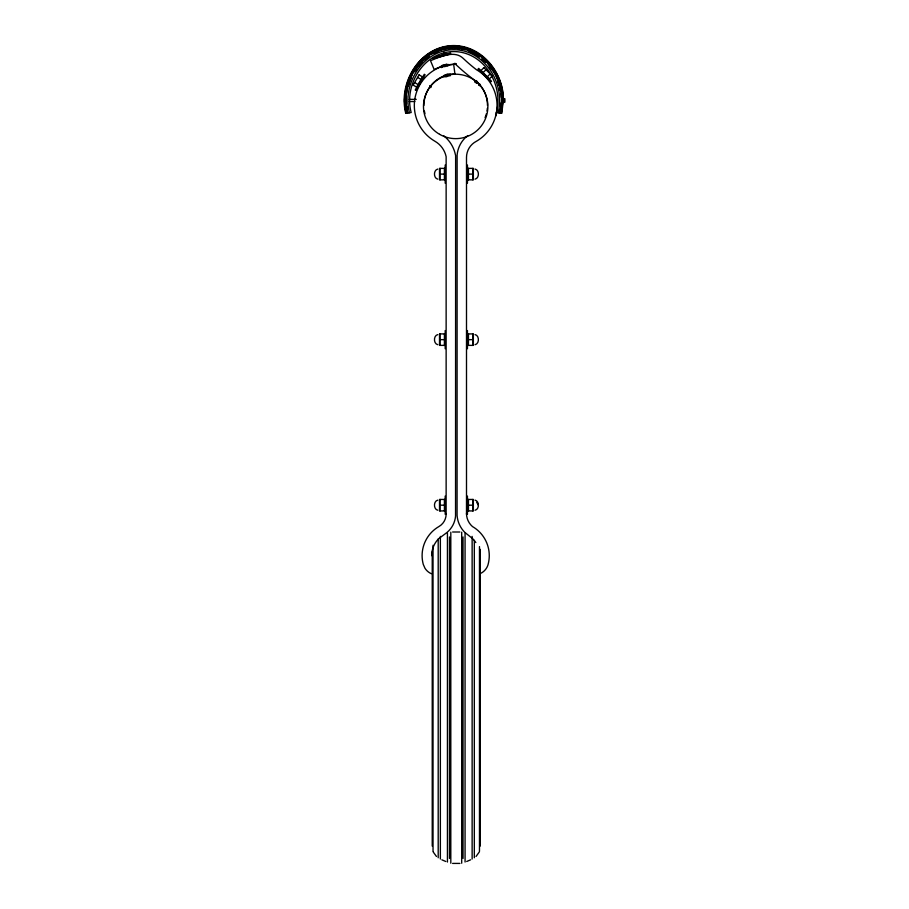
<?xml version="1.0" encoding="UTF-8"?>
<svg xmlns="http://www.w3.org/2000/svg" width="909" height="909" viewBox="0 0 909 909"><rect width="100%" height="100%" fill="white"/><g stroke="black" fill="none" stroke-linecap="round" stroke-linejoin="round"><path stroke-width="1.36" d="M475.032 500.12C479.52 501.007 479.52 509.37 475.032 510.256M405.55 100.001C405.209 73.447 426.196 47.2 453.796 47.029C481.384 47.2 502.37 73.447 502.041 100.001M498.087 112.773C505.711 84.094 484.929 49.836 453.796 49.688C422.651 49.836 401.869 84.094 409.504 112.773M500.461 113.125L501.882 101.308M501.404 113.261L502.836 101.331M503.222 101.331L501.779 113.307L496.405 112.534C503.836 84.867 483.883 51.711 453.796 51.563C423.708 51.711 403.744 84.867 411.175 112.534L405.744 113.318C397.812 82.389 420.299 45.711 453.796 45.564C482.145 45.734 503.722 72.709 503.381 100.001M440.024 168.37L440.024 179.846M444.41 179.846L444.41 168.37M468.453 168.37L468.453 179.846M472.839 179.846L472.839 168.37M440.024 333.91L440.024 345.386M444.41 345.386L444.41 333.91M468.453 333.91L468.453 345.386M472.839 345.386L472.839 333.91M440.024 499.45L440.024 510.926M444.41 510.926L444.41 499.45M468.453 499.45L468.453 510.926M472.839 510.926L472.839 499.45M479.236 852.063L476.043 856.46M415.208 89.991L424.31 74.22M416.027 90.468L425.139 74.697M429.673 86.264L430.025 85.651M429.605 87.014L430.082 86.196M429.412 87.991L430.571 85.969M430.162 87.332L431.059 85.776M430.707 87.65L431.184 86.832M413.425 72.856L420.208 63.13L429.059 55.676M415.208 70.902L416.708 68.766M418.208 66.618L422.628 61.573M495.632 116.182A41.359 41.359 0 0 0 476.361 69.663A171.619 171.619 0 0 1 463.022 58.21C454.046 49.87 439.876 57.017 430.502 60.676L434.138 69.436L444.194 65.266L456.079 63.891M483.111 72.606L485.985 69.732M487.292 76.788L490.167 73.913M424.798 59.744L429.139 56.085M470.635 859.812L466.703 861.493M430.048 54.847L441.501 49.643M434.013 53.449L437.797 51.733M436.025 56.778L447.455 53.711M432.979 57.744L450.58 53.029M433.229 58.665L450.83 53.949M442.183 65.334L443.035 65.107M445.864 64.346L446.671 64.13M443.331 65.357L444.921 64.925M445.683 64.721L446.364 64.539M440.808 66.357L445.103 65.209M446.024 64.959L448.16 64.391M441.501 66.505L445.08 65.55M445.853 65.334L447.626 64.869M440.979 66.971L445.274 65.823M446.194 65.573L448.319 65.005M441.706 67.107L442.365 66.936M442.956 66.777L443.66 66.584M446.012 65.959L447.796 65.482M441.183 67.584L441.979 67.368M444.478 66.698L445.433 66.437M447.171 65.971L448.489 65.618M446.592 74.368L447.387 74.152M444.115 75.356L445.671 74.936M446.614 74.686L448.501 74.186M444.671 75.538L449.921 74.129M443.444 76.197L450.58 74.288M444.41 76.265L446.921 75.595M447.717 75.379L450.08 74.743M443.615 76.81L450.296 75.015M445.001 76.765L445.592 76.606M446.296 76.413L447.08 76.208M447.887 75.992L449.33 75.606M446.171 76.776L447.103 76.526M449.807 75.811L450.455 75.629M437.831 169.04C433.343 169.926 433.343 178.289 437.831 179.175M475.032 179.175C479.52 178.289 479.52 169.926 475.032 169.04M437.831 334.58C433.343 335.466 433.343 343.829 437.831 344.716M475.032 344.716C479.52 343.829 479.52 335.466 475.032 334.58M437.831 500.12C433.343 501.007 433.343 509.37 437.831 510.256M442.865 49.438L445.592 49.052M448.33 48.654L452.421 48.063M452.614 532.004L459.886 532.004M459.886 863.414L452.614 863.414M409.289 99.365L416.231 99.365M409.289 101.535L414.845 101.535M439.513 168.37L444.921 168.37M467.942 168.37L473.35 168.37M440.024 174.108L444.41 174.108M468.453 174.108L472.839 174.108M439.513 179.846L444.921 179.846M467.942 179.846L473.35 179.846M439.513 333.91L444.921 333.91M467.942 333.91L473.35 333.91M440.024 339.648L444.41 339.648M468.453 339.648L472.839 339.648M439.513 345.386L444.921 345.386M467.942 345.386L473.35 345.386M439.513 499.45L444.921 499.45M467.942 499.45L473.35 499.45M440.024 505.188L444.41 505.188M468.453 505.188L472.839 505.188M439.513 510.926L444.921 510.926M467.942 510.926L473.35 510.926M455.159 48.063L459.25 48.654M461.988 49.052L464.715 49.438M445.796 861.493L441.865 859.812M468.624 50.802L479.498 56.506M469.783 51.733L474.839 54.029M417.583 77.424L421.106 79.469M414.618 82.549L418.151 84.594M455.602 64.334L458.42 66.891A180.993 180.993 0 0 0 470.544 77.151L478.168 83.003A31.792 31.792 0 0 1 487.474 105.478M482.452 58.994L486.383 62.301M477.361 55.176L479.532 57.006M481.702 58.835L486.042 62.482M436.456 856.46L433.263 852.063M478.657 68.368L491.53 81.242M477.975 69.039L490.86 81.924M476.236 80.583L477.543 81.89M479.52 83.867L480.327 84.673M475.271 80.515L477.793 83.049M479.066 84.31L480.032 85.276M475.384 81.083L477.498 83.196M478.554 84.253L479.361 85.06M474.816 80.969L477.35 83.492M478.611 84.764L479.577 85.73M474.941 81.537L476.464 83.06M474.884 81.935L475.509 82.56M487.372 63.13L494.916 73.936A56.085 56.085 0 0 1 500.484 90.491M489.372 66.618L490.871 68.766M476.725 502.359L478.361 505.188M443.899 51.858L444.603 54.472M502.995 100.001C504.131 68.289 473.089 38.155 441.058 47.813C414.277 56.051 399.767 86.764 406.175 113.261M405.698 101.308L407.118 113.125M454.307 64.05L454.614 63.391A2.659 2.659 0 0 1 455.943 63.789M504.893 98.717L504.893 102.183M504.302 98.717L504.302 102.183M480.27 549.343L480.27 846.086M479.475 546.593L479.475 851.438M474.316 540.378L474.316 857.766M473.35 169.04L473.35 179.175M473.35 334.58L473.35 344.716M473.35 500.12L473.35 510.256M472.135 536.39L472.135 859.039M468.101 170.733L468.101 177.482M468.101 336.273L468.101 343.023M468.101 501.813L468.101 508.563M467.453 164.995L467.453 183.22M467.453 330.535L467.453 348.761M467.453 496.075L467.453 514.301M466.499 514.301L466.499 157.462A18.169 18.169 0 0 1 476.361 141.293A41.359 41.359 0 0 0 496.484 112.227M465.067 533.367L465.067 862.05M463.033 536.958L463.033 858.46M461.692 532.174L461.692 863.243M450.807 532.174L450.807 863.243M449.466 536.958L449.466 858.46M447.433 533.367L447.433 862.05M446.137 514.301L446.137 156.7A23.248 23.248 0 0 0 435.002 141.293A41.359 41.359 0 0 1 444.978 65.528L453.671 64.391L454.909 73.788L447.455 74.777A31.792 31.792 0 0 0 423.889 105.478M445.183 164.995L445.183 183.22M445.183 330.535L445.183 348.761M445.183 496.075L445.183 514.301M444.762 170.733L444.762 177.482M444.762 336.273L444.762 343.023M444.762 501.813L444.762 508.563M440.365 536.39L440.365 859.039M439.513 169.04L439.513 179.175M439.513 334.58L439.513 344.716M439.513 500.12L439.513 510.256M438.195 539.014L438.195 857.766M433.036 545.286L433.036 851.438M432.229 551.865L432.229 846.086M405.119 98.717L405.119 102.183M404.528 98.717L404.528 102.183M407.868 113.011A56.085 56.085 0 0 1 406.698 106.558M406.448 103.921A56.085 56.085 0 0 1 406.323 101.308M406.3 100.001A56.085 56.085 0 0 1 406.448 95.922M406.698 93.207A56.085 56.085 0 0 1 407.618 87.821M407.925 86.503A56.085 56.085 0 0 1 412.061 75.129M407.425 109.125A55.733 55.733 0 0 1 407.05 106.523M408.255 86.605A55.733 55.733 0 0 1 411.243 77.731M407.516 113.068A56.46 56.46 0 0 1 412.368 73.743C427.707 39.78 479.872 39.791 495.223 73.743A56.46 56.46 0 0 1 500.064 113.068M500.166 109.125A55.733 55.733 0 0 1 499.382 112.966M497.802 81.48A55.733 55.733 0 0 1 498.996 85.321M499.632 87.912A55.733 55.733 0 0 1 500.143 90.559M501.211 102.615A56.085 56.085 0 0 1 499.723 113.011M500.882 93.207A56.085 56.085 0 0 1 501.223 97.286M466.499 513.505A17.271 17.271 0 0 0 472.475 526.561A33.576 33.576 0 0 1 488.122 564.33A14.192 14.192 0 0 1 486.951 567.307L486.417 568.227A14.192 14.192 0 0 1 480.975 573.238M446.137 514.074A14.396 14.396 0 0 1 438.899 526.561A33.576 33.576 0 0 0 423.253 564.33L424.957 568.227A14.192 14.192 0 0 0 431.355 573.704M487.349 108.239A31.792 31.792 0 0 1 486.985 111.012M486.395 113.705A31.792 31.792 0 0 1 485.054 117.647M424.98 113.705A31.792 31.792 0 0 1 424.378 111.012M467.76 135.566A27.668 27.668 0 0 0 457.125 154.939L457.079 515.414A26.759 26.759 0 0 0 464.863 532.435L472.657 538.662A24.009 24.009 0 0 1 475.827 542.571M431.673 555.649A24.009 24.009 0 0 1 438.706 538.662L445.376 533.685A23.895 23.895 0 0 0 455.545 516.153L455.625 155.553L454.886 152.53A32.735 32.735 0 0 0 443.558 135.646M419.06 74.868L413.141 85.116L416.674 87.15L422.583 76.901L419.06 74.868M483.895 67.641L481.009 70.516L489.383 78.89L492.258 76.004L483.895 67.641M439.581 134.316A32.201 32.201 0 0 0 487.894 106.433A32.201 32.201 0 0 0 439.581 78.538A32.201 32.201 0 0 0 439.581 134.316"/></g></svg>
